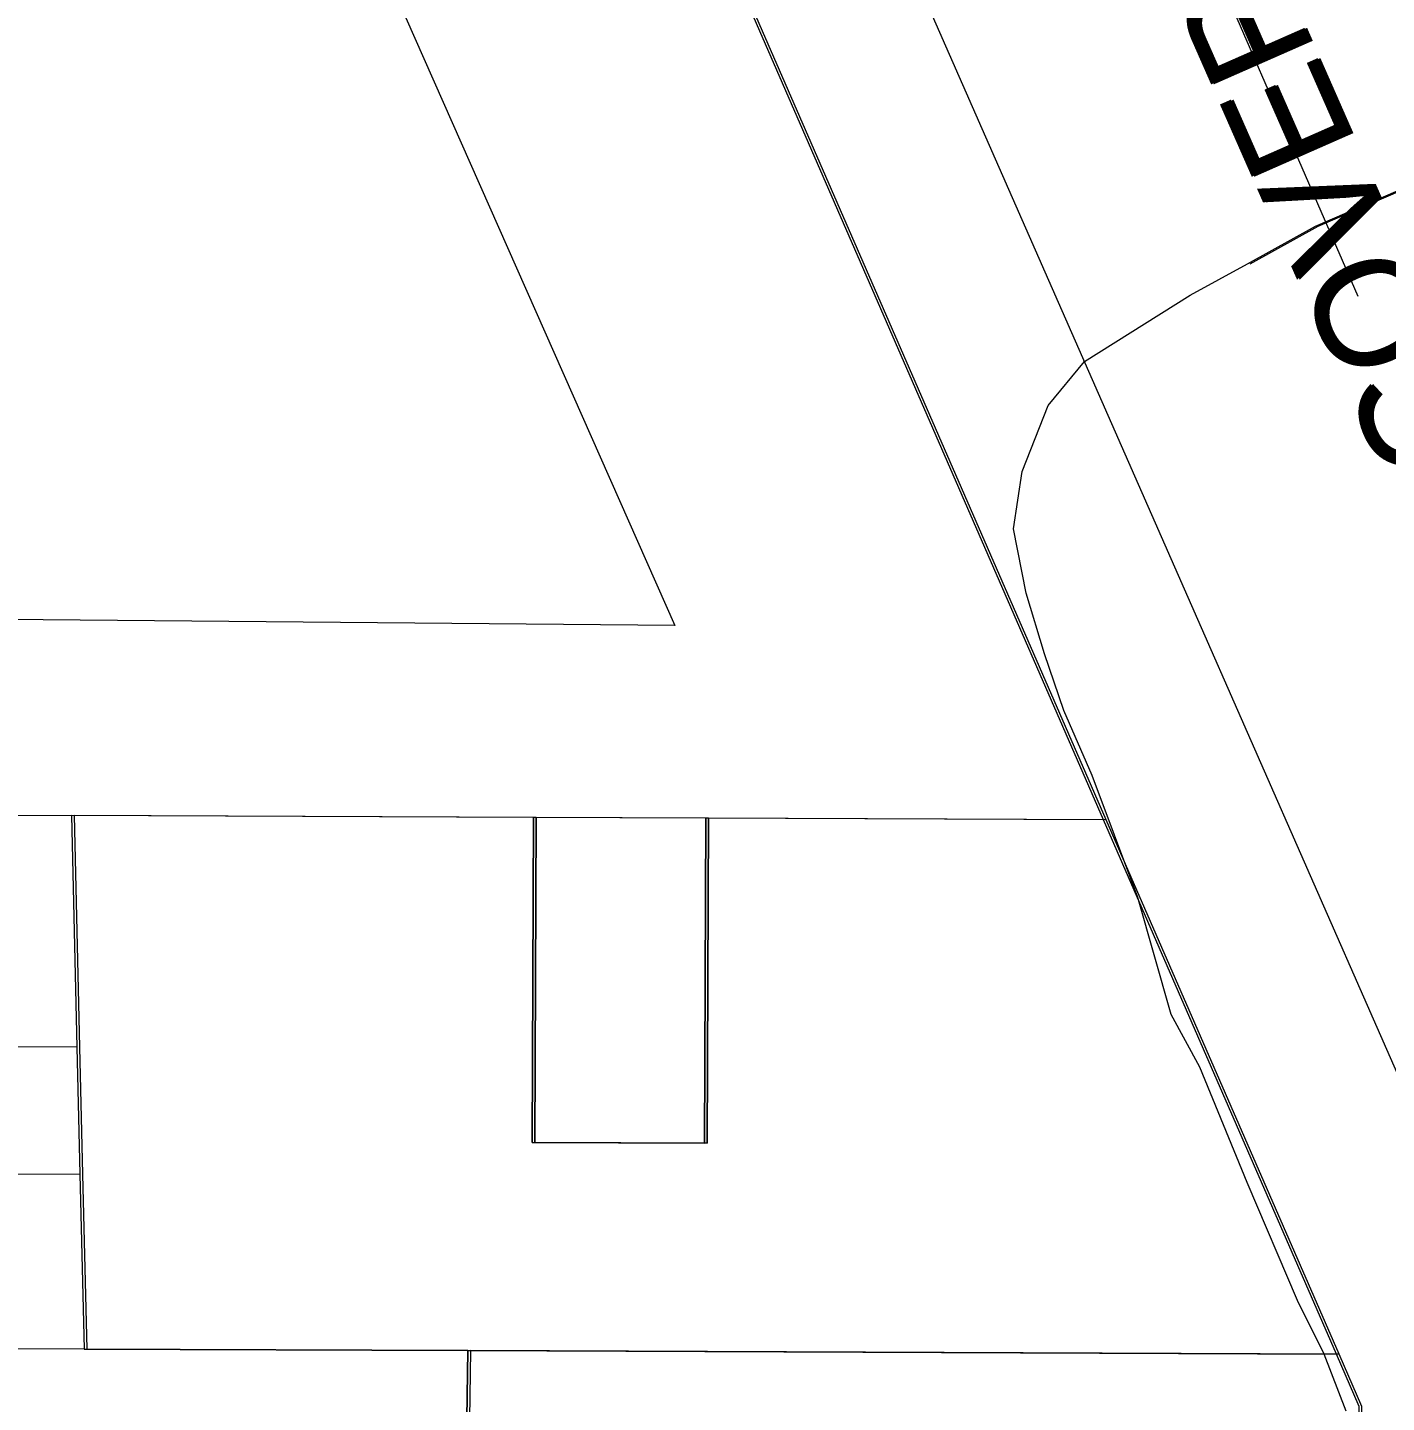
# Model space of a CAD drawing. Header units: metres. Extents: x 7 to 327053, y 40 to 7393807.
# Drawn here: x 325981.13 to 326006.25, y 7392858.79 to 7392884.19 of the extents above; entities that cross this region are included whole.
import ezdxf
from ezdxf.enums import TextEntityAlignment as Align

# ---------------------------------------------------------------- set-up
doc = ezdxf.new("R2010")
doc.units = ezdxf.units.M
doc.linetypes.add('T09', pattern=[17, 10, -2, 3, -2])
for name, color, linetype, lineweight in [('100_SIST_VIARIO_MEIO_FIO', 1, 'Continuous', 18), ('160_P_SIMP_ASF_TOP', 7, 'Continuous', 18), ('206_MURO_E_MURO_ARRIMO', 7, 'Continuous', 18), ('214_PROJ_BEIRAL_EDIF', 10, 'Continuous', 18), ('508_LM_SETOR_FISCAL', 136, 'T09', 18), ('604_CURVA_INTERM', 7, 'Continuous', 18), ('626_SEGM_CURVA_INTERM', 7, 'Continuous', 18)]:
    doc.layers.add(name, color=color, linetype=linetype, lineweight=lineweight)
doc.styles.add('Style-Arial', font='arial.ttf', dxfattribs={"height": 1.75})

msp = doc.modelspace()

# ---------------------------------------------------------------- linework, layer by layer
at = {"layer": '100_SIST_VIARIO_MEIO_FIO'}
msp.add_lwpolyline([(325947.047, 7392946.742), (325946.551, 7392895.592), (325945.675, 7392805.793), (325946.128, 7392803.595), (325947.071, 7392801.558), (325948.455, 7392799.791), (325950.207, 7392798.388), (325952.234, 7392797.422), (325954.427, 7392796.946), (326030.339, 7392796.297), (326032.219, 7392797.499), (326033.46, 7392799.356), (326033.858, 7392801.554), (326033.525, 7392803.295), (325990.024, 7392902.233), (325979.924, 7392924.987)], dxfattribs=at)
at = {"layer": '206_MURO_E_MURO_ARRIMO'}
for p, q in [((326001.021, 7392869.556), (325991.353, 7392891.725)), ((326001.07, 7392869.556), (325991.402, 7392891.725))]:
    msp.add_line(p, q, dxfattribs=at)
at = {"layer": '214_PROJ_BEIRAL_EDIF'}
for points in [[(325957.883, 7392896.119), (325983.048, 7392895.896), (325985.033, 7392891.355), (325993.095, 7392873.145), (325980.046, 7392873.261), (325973.654, 7392887.705), (325967.283, 7392887.761), (325967.153, 7392873.135), (325957.68, 7392873.219)], [(325970.733, 7392864.482), (325970.808, 7392867.093), (325969.886, 7392867.166), (325969.849, 7392869.681), (325981.947, 7392869.633), (325982.049, 7392865.353), (325978.152, 7392865.369), (325978.143, 7392863.029), (325982.105, 7392863.013), (325982.182, 7392859.779), (325976.684, 7392859.801), (325972.408, 7392859.818), (325970.636, 7392859.825), (325970.642, 7392861.299)], [(325993.672, 7392869.585), (325993.648, 7392863.582), (325990.46, 7392863.595), (325990.484, 7392869.598), (325981.947, 7392869.633), (325982.049, 7392865.353), (325982.105, 7392863.013), (325982.182, 7392859.779), (325989.274, 7392859.75), (326005.326, 7392859.685), (326001.021, 7392869.556)], [(325993.721, 7392869.585), (325993.696, 7392863.582), (325990.509, 7392863.595), (325990.533, 7392869.598), (325981.996, 7392869.633), (325982.098, 7392865.353), (325982.153, 7392863.013), (325982.23, 7392859.779), (325989.323, 7392859.75), (326005.375, 7392859.685), (326001.07, 7392869.556)], [(325993.672, 7392869.585), (325990.484, 7392869.598), (325990.46, 7392863.595), (325993.648, 7392863.582)], [(325993.721, 7392869.585), (325990.533, 7392869.598), (325990.509, 7392863.595), (325993.696, 7392863.582)], [(325976.37, 7392839.757), (325988.978, 7392839.572), (325989.274, 7392859.75), (325982.182, 7392859.779), (325976.684, 7392859.801), (325976.655, 7392852.738), (325976.06, 7392852.74), (325976.043, 7392848.468), (325974.229, 7392848.475), (325974.219, 7392845.881), (325966.593, 7392845.912), (325966.575, 7392844.732), (325966.505, 7392839.902), (325972.422, 7392839.815), (325972.425, 7392840.484), (325976.373, 7392840.468)], [(325991.373, 7392836.969), (325995.518, 7392836.86), (326005.501, 7392836.597), (326005.746, 7392858.721), (326005.326, 7392859.685), (325989.274, 7392859.75), (325988.978, 7392839.572), (325990.836, 7392839.545), (325990.826, 7392836.983)], [(325991.422, 7392836.969), (325995.567, 7392836.86), (326005.549, 7392836.597), (326005.795, 7392858.721), (326005.375, 7392859.685), (325989.323, 7392859.75), (325989.027, 7392839.572), (325990.885, 7392839.545), (325990.875, 7392836.983)]]:
    msp.add_lwpolyline(points, close=True, dxfattribs=at)
at = {"layer": '508_LM_SETOR_FISCAL'}
msp.add_lwpolyline([(325988.126, 7392919.56), (326036.6, 7392808.456), (326041.587, 7392794.883), (326049.434, 7392777.697), (326058.087, 7392758.423), (326067.408, 7392737.826), (326075.367, 7392720.239), (326077.837, 7392714.434), (326090.811, 7392683.944), (326115.665, 7392627.345), (326122.616, 7392616.227), (326122.766, 7392616.113), (326143.973, 7392599.966), (326177.681, 7392573.74)], dxfattribs=at)
at = {"layer": '604_CURVA_INTERM', "elevation": 734}
msp.add_lwpolyline([(326005.506, 7392858.631), (326005.095, 7392859.683), (326004.603, 7392860.678), (326003.677, 7392862.854), (326002.798, 7392864.987), (326002.269, 7392865.96), (326001.654, 7392868.119), (326000.808, 7392870.374), (326000.289, 7392871.575), (325999.926, 7392872.623), (325999.59, 7392873.74), (325999.356, 7392874.928), (325999.517, 7392875.987), (325999.996, 7392877.209), (326000.67, 7392878.02), (326002.618, 7392879.244), (326003.679, 7392879.828)], dxfattribs=at)
at = {"layer": '626_SEGM_CURVA_INTERM', "elevation": 734}
for points in [[(326003.679, 7392879.828), (326004.937, 7392880.521), (326006.781, 7392881.317)], [(326003.727, 7392879.828), (326004.986, 7392880.521), (326006.83, 7392881.317)]]:
    msp.add_lwpolyline(points, dxfattribs=at)

# ---------------------------------------------------------------- texts
at = {"layer": '160_P_SIMP_ASF_TOP', "style": 'Style-Arial'}
for p in [(326008.769, 7392872.535), (326008.818, 7392872.535)]:
    msp.add_text('ARCOVERDE', height=2, rotation=113.7609, dxfattribs=at).set_placement(p, align=Align.MIDDLE_LEFT)

doc.saveas('drawing.dxf')
